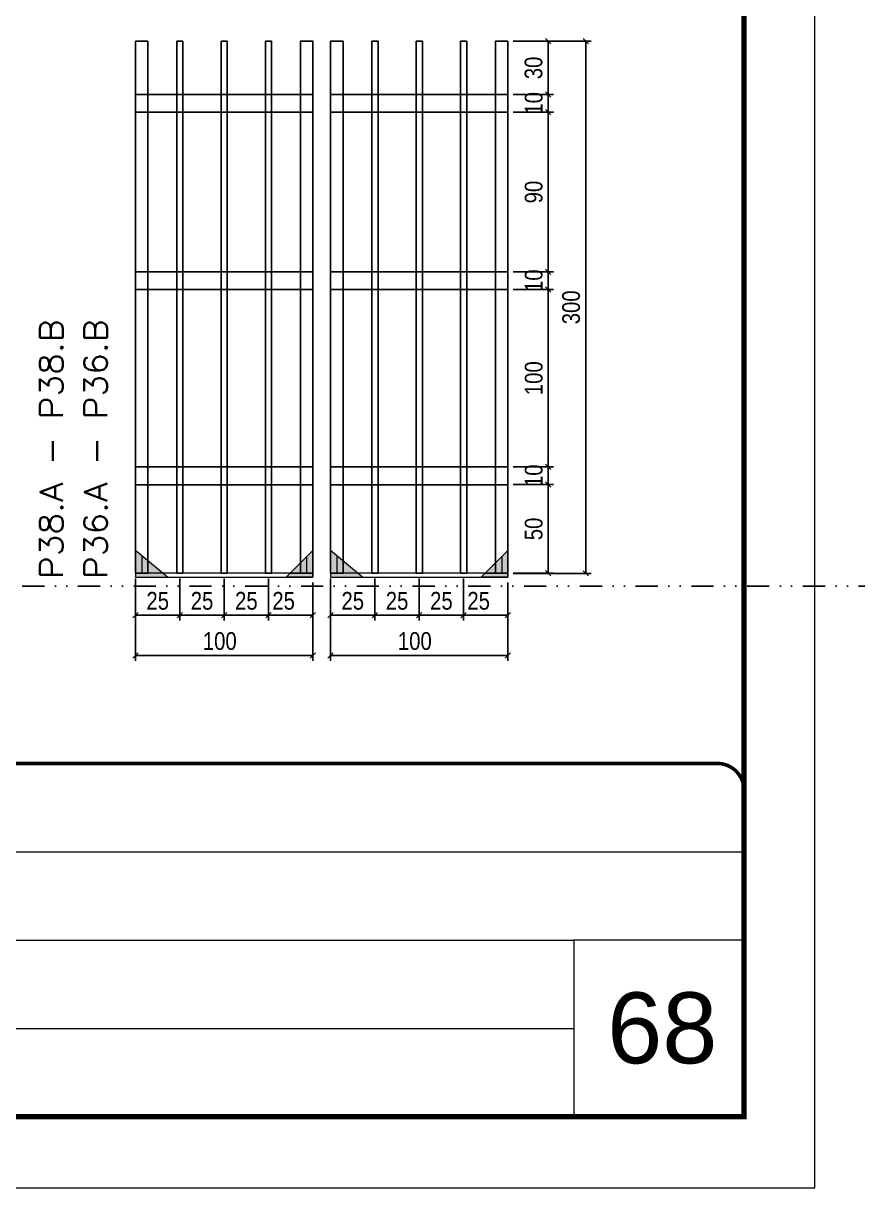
# Model space of a CAD drawing. Header units: millimetres. Extents: x 13777 to 27878, y -21631 to 6985.
# Drawn here: x 20194 to 20664, y -12442 to -11786 of the extents above; entities that cross this region are included whole.
import ezdxf

# ---------------------------------------------------------------- set-up
doc = ezdxf.new("R2010")
doc.units = ezdxf.units.MM
for name, pattern in [('CONTINUO', [0]), ('DASHED', [0.75, 0.5, -0.25]), ('DIVIDE2', [0.625, 0.25, -0.125, 0, -0.125, 0, -0.125]), ('HIDDEN', [0.375, 0.25, -0.125])]:
    doc.linetypes.add(name, pattern=pattern)
for name, color, linetype, lineweight in [('CARIMBO', 255, 'Continuous', 9), ('Folhas', 255, 'Continuous', 9), ('Madeira', 126, 'Continuous', 18), ('Sarr 2.2x7', 40, 'Continuous', 9), ('SARRAFO DE PRESSAO', 251, 'DASHED', 9), ('Texto Seção', 7, 'Continuous', 15)]:
    doc.layers.add(name, color=color, linetype=linetype, lineweight=lineweight)
for name, color, linetype in [('COTA', 241, 'Continuous'), ('Nível', 160, 'Continuous'), ('SARR_2.2x10', 60, 'Continuous'), ('SARR_3.5x7', 81, 'Continuous'), ('SARR_7x7', 40, 'Continuous')]:
    doc.layers.add(name, color=color, linetype=linetype)
doc.styles.add('ARIAL', font='arial.ttf')
doc.styles.add('COTA TECNICA', font='techl___.ttf', dxfattribs={"height": 10})
doc.styles.add('REGUA-120', font='ROMANS.shx', dxfattribs={"height": 15})
doc.dimstyles.new('PAINEL', dxfattribs={"dimtxt": 10, "dimasz": 3, "dimexe": 3, "dimexo": 3, "dimgap": 3, "dimtad": 1, "dimdec": 1, "dimzin": 12, "dimdsep": 46, "dimtxsty": 'COTA TECNICA', "dimblk1": 'OBLIQUE', "dimblk2": 'OBLIQUE', "dimsah": 1, "dimcen": 0.9, "dimclrd": 4, "dimclre": 4, "dimclrt": 240, "dimadec": 1, "dimazin": 3, "dimtfac": 1, "dimtdec": 1, "dimtmove": 0, "dimatfit": 3, "dimfxl": 1, "dimtolj": 1, "dimtzin": 12, "dimarcsym": 0})

# ---------------------------------------------------------------- blocks, each defined once
blk = doc.blocks.new('9999999999')
at = {"color": 30, "linetype": 'CONTINUO'}
for p, q in [((98564.56, 34379.64), (99583.98, 34379.64)), ((98564.56, 34329.83), (99487.98, 34329.83)), ((99583.98, 34329.83), (99487.98, 34329.83)), ((99487.98, 34329.83), (99487.98, 34230.21)), ((98564.56, 34280.02), (99487.98, 34280.02))]:
    blk.add_line(p, q, dxfattribs=at)
at = {"color": 30, "linetype": 'CONTINUO', "const_width": 2}
blk.add_lwpolyline([(99583.98, 34230.21), (99583.98, 34414.45, 0.414214), (99568.98, 34429.45), (98228.98, 34429.45, 0.414214), (98213.98, 34414.45), (98213.98, 34245.21, 0.414214), (98228.98, 34230.21), (99583.98, 34230.21)], format="xyb", dxfattribs=at)
at = {"layer": 'Folhas'}
blk.add_lwpolyline([(98138.98, 34190.21), (99623.98, 34190.21), (99623.98, 35240.21), (98138.98, 35240.21)], close=True, dxfattribs=at)
at = {"layer": 'Folhas', "color": 30, "const_width": 3}
blk.add_lwpolyline([(98213.98, 34230.21), (99583.98, 34230.21), (99583.98, 35200.21), (98213.98, 35200.21)], close=True, dxfattribs=at)
blk = doc.blocks.new('_Oblique')
at = {"color": 0, "linetype": 'ByBlock', "lineweight": -2}
blk.add_line((-0.5, -0.5), (0.5, 0.5), dxfattribs=at)
blk = doc.blocks.new('*D3070')
at = {"layer": 'COTA', "color": 4, "lineweight": -2, "transparency": 16777216}
for p, q in [((20366.84, -12114.19), (20366.84, -12145.37)), ((20466.84, -12114.19), (20466.84, -12145.37)), ((20466.84, -12142.37), (20366.84, -12142.37))]:
    blk.add_line(p, q, dxfattribs=at)
at = {"layer": 'Defpoints', "color": 0, "transparency": 16777216}
for p in [(20366.84, -12111.19), (20466.84, -12111.19), (20366.84, -12142.37)]:
    blk.add_point(p, dxfattribs=at)
at = {"layer": 'COTA', "color": 4, "lineweight": -2, "transparency": 16777216, "xscale": 3, "yscale": 3, "zscale": 3, "rotation": 180}
blk.add_blockref('_Oblique', (20366.84, -12142.37), dxfattribs=at)
at = {"layer": 'COTA', "color": 4, "lineweight": -2, "transparency": 16777216, "xscale": 3, "yscale": 3, "zscale": 3}
blk.add_blockref('_Oblique', (20466.84, -12142.37), dxfattribs=at)
at = {"layer": 'COTA', "color": 240, "transparency": 16777216, "insert": (20414.34, -12134.27), "char_height": 10, "attachment_point": 5, "style": 'COTA TECNICA'}
blk.add_mtext('\\A1;100', dxfattribs=at)
blk = doc.blocks.new('*D3071')
at = {"layer": 'COTA', "color": 4, "lineweight": -2, "transparency": 16777216}
for p, q in [((20366.84, -12098.99), (20366.84, -12122.69)), ((20391.84, -12098.99), (20391.84, -12122.69)), ((20391.84, -12119.69), (20366.84, -12119.69))]:
    blk.add_line(p, q, dxfattribs=at)
at = {"layer": 'Defpoints', "color": 0, "transparency": 16777216}
for p in [(20366.84, -12095.99), (20391.84, -12095.99), (20366.84, -12119.69)]:
    blk.add_point(p, dxfattribs=at)
at = {"layer": 'COTA', "color": 4, "lineweight": -2, "transparency": 16777216, "xscale": 3, "yscale": 3, "zscale": 3, "rotation": 180}
blk.add_blockref('_Oblique', (20366.84, -12119.69), dxfattribs=at)
at = {"layer": 'COTA', "color": 4, "lineweight": -2, "transparency": 16777216, "xscale": 3, "yscale": 3, "zscale": 3}
blk.add_blockref('_Oblique', (20391.84, -12119.69), dxfattribs=at)
at = {"layer": 'COTA', "color": 240, "transparency": 16777216, "insert": (20379.34, -12111.58), "char_height": 10, "attachment_point": 5, "style": 'COTA TECNICA'}
blk.add_mtext('\\A1;25', dxfattribs=at)
blk = doc.blocks.new('*D3072')
at = {"layer": 'COTA', "color": 4, "lineweight": -2, "transparency": 16777216}
for p, q in [((20441.84, -12098.99), (20441.84, -12122.69)), ((20466.84, -12101.19), (20466.84, -12122.69)), ((20441.84, -12119.69), (20466.84, -12119.69))]:
    blk.add_line(p, q, dxfattribs=at)
at = {"layer": 'Defpoints', "color": 0, "transparency": 16777216}
for p in [(20441.84, -12095.99), (20466.84, -12098.19), (20466.84, -12119.69)]:
    blk.add_point(p, dxfattribs=at)
at = {"layer": 'COTA', "color": 4, "lineweight": -2, "transparency": 16777216, "xscale": 3, "yscale": 3, "zscale": 3, "rotation": 180}
blk.add_blockref('_Oblique', (20441.84, -12119.69), dxfattribs=at)
at = {"layer": 'COTA', "color": 4, "lineweight": -2, "transparency": 16777216, "xscale": 3, "yscale": 3, "zscale": 3}
blk.add_blockref('_Oblique', (20466.84, -12119.69), dxfattribs=at)
at = {"layer": 'COTA', "color": 240, "transparency": 16777216, "insert": (20450.34, -12111.58), "char_height": 10, "attachment_point": 5, "style": 'COTA TECNICA'}
blk.add_mtext('\\A1;25', dxfattribs=at)
blk = doc.blocks.new('*D3073')
at = {"layer": 'COTA', "color": 4, "lineweight": -2, "transparency": 16777216}
for p, q in [((20391.84, -12098.99), (20391.84, -12122.69)), ((20416.84, -12098.99), (20416.84, -12122.69)), ((20391.84, -12119.69), (20416.84, -12119.69))]:
    blk.add_line(p, q, dxfattribs=at)
at = {"layer": 'Defpoints', "color": 0, "transparency": 16777216}
for p in [(20391.84, -12095.99), (20416.84, -12095.99), (20416.84, -12119.69)]:
    blk.add_point(p, dxfattribs=at)
at = {"layer": 'COTA', "color": 4, "lineweight": -2, "transparency": 16777216, "xscale": 3, "yscale": 3, "zscale": 3, "rotation": 180}
blk.add_blockref('_Oblique', (20391.84, -12119.69), dxfattribs=at)
at = {"layer": 'COTA', "color": 4, "lineweight": -2, "transparency": 16777216, "xscale": 3, "yscale": 3, "zscale": 3}
blk.add_blockref('_Oblique', (20416.84, -12119.69), dxfattribs=at)
at = {"layer": 'COTA', "color": 240, "transparency": 16777216, "insert": (20404.34, -12111.58), "char_height": 10, "attachment_point": 5, "style": 'COTA TECNICA'}
blk.add_mtext('\\A1;25', dxfattribs=at)
blk = doc.blocks.new('*D3074')
at = {"layer": 'COTA', "color": 4, "lineweight": -2, "transparency": 16777216}
for p, q in [((20469.84, -12045.99), (20492.54, -12045.99)), ((20489.54, -12095.99), (20489.54, -12045.99)), ((20469.84, -12095.99), (20492.54, -12095.99))]:
    blk.add_line(p, q, dxfattribs=at)
at = {"layer": 'Defpoints', "color": 0, "transparency": 16777216}
for p in [(20466.84, -12045.99), (20489.54, -12045.99), (20466.84, -12095.99)]:
    blk.add_point(p, dxfattribs=at)
at = {"layer": 'COTA', "color": 4, "lineweight": -2, "transparency": 16777216, "xscale": 3, "yscale": 3, "zscale": 3}
for p, rotation in [((20489.54, -12045.99), 90), ((20489.54, -12095.99), 270)]:
    blk.add_blockref('_Oblique', p, dxfattribs=dict(at, rotation=rotation))
at = {"layer": 'COTA', "color": 240, "transparency": 16777216, "insert": (20481.43, -12070.99), "char_height": 10, "attachment_point": 5, "rotation": 90, "style": 'COTA TECNICA'}
blk.add_mtext('\\A1;50', dxfattribs=at)
blk = doc.blocks.new('*D3075')
at = {"layer": 'COTA', "color": 4, "lineweight": -2, "transparency": 16777216}
for p, q in [((20416.84, -12098.99), (20416.84, -12122.69)), ((20441.84, -12098.99), (20441.84, -12122.69)), ((20416.84, -12119.69), (20441.84, -12119.69))]:
    blk.add_line(p, q, dxfattribs=at)
at = {"layer": 'Defpoints', "color": 0, "transparency": 16777216}
for p in [(20416.84, -12095.99), (20441.84, -12095.99), (20441.84, -12119.69)]:
    blk.add_point(p, dxfattribs=at)
at = {"layer": 'COTA', "color": 4, "lineweight": -2, "transparency": 16777216, "xscale": 3, "yscale": 3, "zscale": 3, "rotation": 180}
blk.add_blockref('_Oblique', (20416.84, -12119.69), dxfattribs=at)
at = {"layer": 'COTA', "color": 4, "lineweight": -2, "transparency": 16777216, "xscale": 3, "yscale": 3, "zscale": 3}
blk.add_blockref('_Oblique', (20441.84, -12119.69), dxfattribs=at)
at = {"layer": 'COTA', "color": 240, "transparency": 16777216, "insert": (20429.34, -12111.58), "char_height": 10, "attachment_point": 5, "style": 'COTA TECNICA'}
blk.add_mtext('\\A1;25', dxfattribs=at)
blk = doc.blocks.new('*D3076')
at = {"layer": 'COTA', "color": 4, "lineweight": -2, "transparency": 16777216}
for p, q in [((20469.84, -12035.99), (20492.54, -12035.99)), ((20489.54, -12045.99), (20489.54, -12035.99)), ((20469.84, -12045.99), (20492.54, -12045.99))]:
    blk.add_line(p, q, dxfattribs=at)
at = {"layer": 'Defpoints', "color": 0, "transparency": 16777216}
for p in [(20466.84, -12035.99), (20489.54, -12035.99), (20466.84, -12045.99)]:
    blk.add_point(p, dxfattribs=at)
at = {"layer": 'COTA', "color": 4, "lineweight": -2, "transparency": 16777216, "xscale": 3, "yscale": 3, "zscale": 3}
for p, rotation in [((20489.54, -12035.99), 90), ((20489.54, -12045.99), 270)]:
    blk.add_blockref('_Oblique', p, dxfattribs=dict(at, rotation=rotation))
at = {"layer": 'COTA', "color": 240, "transparency": 16777216, "insert": (20481.44, -12040.99), "char_height": 10, "attachment_point": 5, "rotation": 90, "style": 'COTA TECNICA'}
blk.add_mtext('\\A1;10', dxfattribs=at)
blk = doc.blocks.new('*D3077')
at = {"layer": 'COTA', "color": 4, "lineweight": -2, "transparency": 16777216}
for p, q in [((20469.84, -11935.99), (20492.54, -11935.99)), ((20489.54, -12035.99), (20489.54, -11935.99)), ((20469.84, -12035.99), (20492.54, -12035.99))]:
    blk.add_line(p, q, dxfattribs=at)
at = {"layer": 'Defpoints', "color": 0, "transparency": 16777216}
for p in [(20466.84, -11935.99), (20489.54, -11935.99), (20466.84, -12035.99)]:
    blk.add_point(p, dxfattribs=at)
at = {"layer": 'COTA', "color": 4, "lineweight": -2, "transparency": 16777216, "xscale": 3, "yscale": 3, "zscale": 3}
for p, rotation in [((20489.54, -11935.99), 90), ((20489.54, -12035.99), 270)]:
    blk.add_blockref('_Oblique', p, dxfattribs=dict(at, rotation=rotation))
at = {"layer": 'COTA', "color": 240, "transparency": 16777216, "insert": (20481.44, -11985.99), "char_height": 10, "attachment_point": 5, "rotation": 90, "style": 'COTA TECNICA'}
blk.add_mtext('\\A1;100', dxfattribs=at)
blk = doc.blocks.new('*D3078')
at = {"layer": 'COTA', "color": 4, "lineweight": -2, "transparency": 16777216}
for p, q in [((20469.84, -11925.99), (20492.54, -11925.99)), ((20489.54, -11935.99), (20489.54, -11925.99)), ((20469.84, -11935.99), (20492.54, -11935.99))]:
    blk.add_line(p, q, dxfattribs=at)
at = {"layer": 'Defpoints', "color": 0, "transparency": 16777216}
for p in [(20466.84, -11925.99), (20489.54, -11925.99), (20466.84, -11935.99)]:
    blk.add_point(p, dxfattribs=at)
at = {"layer": 'COTA', "color": 4, "lineweight": -2, "transparency": 16777216, "xscale": 3, "yscale": 3, "zscale": 3}
for p, rotation in [((20489.54, -11925.99), 90), ((20489.54, -11935.99), 270)]:
    blk.add_blockref('_Oblique', p, dxfattribs=dict(at, rotation=rotation))
at = {"layer": 'COTA', "color": 240, "transparency": 16777216, "insert": (20481.44, -11930.99), "char_height": 10, "attachment_point": 5, "rotation": 90, "style": 'COTA TECNICA'}
blk.add_mtext('\\A1;10', dxfattribs=at)
blk = doc.blocks.new('*D3079')
at = {"layer": 'COTA', "color": 4, "lineweight": -2, "transparency": 16777216}
for p, q in [((20469.84, -11796.03), (20513.75, -11796.03)), ((20510.75, -12096.03), (20510.75, -11796.03)), ((20469.84, -12096.03), (20513.75, -12096.03))]:
    blk.add_line(p, q, dxfattribs=at)
at = {"layer": 'Defpoints', "color": 0, "transparency": 16777216}
for p in [(20466.84, -11796.03), (20510.75, -11796.03), (20466.84, -12096.03)]:
    blk.add_point(p, dxfattribs=at)
at = {"layer": 'COTA', "color": 4, "lineweight": -2, "transparency": 16777216, "xscale": 3, "yscale": 3, "zscale": 3}
for p, rotation in [((20510.75, -11796.03), 90), ((20510.75, -12096.03), 270)]:
    blk.add_blockref('_Oblique', p, dxfattribs=dict(at, rotation=rotation))
at = {"layer": 'COTA', "color": 240, "transparency": 16777216, "insert": (20502.54, -11946.03), "char_height": 10, "attachment_point": 5, "rotation": 90, "style": 'COTA TECNICA'}
blk.add_mtext('\\A1;300', dxfattribs=at)
blk = doc.blocks.new('*D3063')
at = {"layer": 'COTA', "color": 4, "lineweight": -2, "transparency": 16777216}
for p, q in [((20256.84, -12114.19), (20256.84, -12145.37)), ((20356.84, -12114.19), (20356.84, -12145.37)), ((20356.84, -12142.37), (20256.84, -12142.37))]:
    blk.add_line(p, q, dxfattribs=at)
at = {"layer": 'Defpoints', "color": 0, "transparency": 16777216}
for p in [(20256.84, -12111.19), (20356.84, -12111.19), (20256.84, -12142.37)]:
    blk.add_point(p, dxfattribs=at)
at = {"layer": 'COTA', "color": 4, "lineweight": -2, "transparency": 16777216, "xscale": 3, "yscale": 3, "zscale": 3, "rotation": 180}
blk.add_blockref('_Oblique', (20256.84, -12142.37), dxfattribs=at)
at = {"layer": 'COTA', "color": 4, "lineweight": -2, "transparency": 16777216, "xscale": 3, "yscale": 3, "zscale": 3}
blk.add_blockref('_Oblique', (20356.84, -12142.37), dxfattribs=at)
at = {"layer": 'COTA', "color": 240, "transparency": 16777216, "insert": (20304.34, -12134.27), "char_height": 10, "attachment_point": 5, "style": 'COTA TECNICA'}
blk.add_mtext('\\A1;100', dxfattribs=at)
blk = doc.blocks.new('*D3064')
at = {"layer": 'COTA', "color": 4, "lineweight": -2, "transparency": 16777216}
for p, q in [((20256.84, -12098.99), (20256.84, -12122.69)), ((20281.84, -12098.99), (20281.84, -12122.69)), ((20281.84, -12119.69), (20256.84, -12119.69))]:
    blk.add_line(p, q, dxfattribs=at)
at = {"layer": 'Defpoints', "color": 0, "transparency": 16777216}
for p in [(20256.84, -12095.99), (20281.84, -12095.99), (20256.84, -12119.69)]:
    blk.add_point(p, dxfattribs=at)
at = {"layer": 'COTA', "color": 4, "lineweight": -2, "transparency": 16777216, "xscale": 3, "yscale": 3, "zscale": 3, "rotation": 180}
blk.add_blockref('_Oblique', (20256.84, -12119.69), dxfattribs=at)
at = {"layer": 'COTA', "color": 4, "lineweight": -2, "transparency": 16777216, "xscale": 3, "yscale": 3, "zscale": 3}
blk.add_blockref('_Oblique', (20281.84, -12119.69), dxfattribs=at)
at = {"layer": 'COTA', "color": 240, "transparency": 16777216, "insert": (20269.34, -12111.58), "char_height": 10, "attachment_point": 5, "style": 'COTA TECNICA'}
blk.add_mtext('\\A1;25', dxfattribs=at)
blk = doc.blocks.new('*D3065')
at = {"layer": 'COTA', "color": 4, "lineweight": -2, "transparency": 16777216}
for p, q in [((20331.84, -12098.99), (20331.84, -12122.69)), ((20356.84, -12101.19), (20356.84, -12122.69)), ((20331.84, -12119.69), (20356.84, -12119.69))]:
    blk.add_line(p, q, dxfattribs=at)
at = {"layer": 'Defpoints', "color": 0, "transparency": 16777216}
for p in [(20331.84, -12095.99), (20356.84, -12098.19), (20356.84, -12119.69)]:
    blk.add_point(p, dxfattribs=at)
at = {"layer": 'COTA', "color": 4, "lineweight": -2, "transparency": 16777216, "xscale": 3, "yscale": 3, "zscale": 3, "rotation": 180}
blk.add_blockref('_Oblique', (20331.84, -12119.69), dxfattribs=at)
at = {"layer": 'COTA', "color": 4, "lineweight": -2, "transparency": 16777216, "xscale": 3, "yscale": 3, "zscale": 3}
blk.add_blockref('_Oblique', (20356.84, -12119.69), dxfattribs=at)
at = {"layer": 'COTA', "color": 240, "transparency": 16777216, "insert": (20340.34, -12111.58), "char_height": 10, "attachment_point": 5, "style": 'COTA TECNICA'}
blk.add_mtext('\\A1;25', dxfattribs=at)
blk = doc.blocks.new('*D3066')
at = {"layer": 'COTA', "color": 4, "lineweight": -2, "transparency": 16777216}
for p, q in [((20281.84, -12098.99), (20281.84, -12122.69)), ((20306.84, -12098.99), (20306.84, -12122.69)), ((20281.84, -12119.69), (20306.84, -12119.69))]:
    blk.add_line(p, q, dxfattribs=at)
at = {"layer": 'Defpoints', "color": 0, "transparency": 16777216}
for p in [(20281.84, -12095.99), (20306.84, -12095.99), (20306.84, -12119.69)]:
    blk.add_point(p, dxfattribs=at)
at = {"layer": 'COTA', "color": 4, "lineweight": -2, "transparency": 16777216, "xscale": 3, "yscale": 3, "zscale": 3, "rotation": 180}
blk.add_blockref('_Oblique', (20281.84, -12119.69), dxfattribs=at)
at = {"layer": 'COTA', "color": 4, "lineweight": -2, "transparency": 16777216, "xscale": 3, "yscale": 3, "zscale": 3}
blk.add_blockref('_Oblique', (20306.84, -12119.69), dxfattribs=at)
at = {"layer": 'COTA', "color": 240, "transparency": 16777216, "insert": (20294.34, -12111.58), "char_height": 10, "attachment_point": 5, "style": 'COTA TECNICA'}
blk.add_mtext('\\A1;25', dxfattribs=at)
blk = doc.blocks.new('*D3067')
at = {"layer": 'COTA', "color": 4, "lineweight": -2, "transparency": 16777216}
for p, q in [((20306.84, -12098.99), (20306.84, -12122.69)), ((20331.84, -12098.99), (20331.84, -12122.69)), ((20306.84, -12119.69), (20331.84, -12119.69))]:
    blk.add_line(p, q, dxfattribs=at)
at = {"layer": 'Defpoints', "color": 0, "transparency": 16777216}
for p in [(20306.84, -12095.99), (20331.84, -12095.99), (20331.84, -12119.69)]:
    blk.add_point(p, dxfattribs=at)
at = {"layer": 'COTA', "color": 4, "lineweight": -2, "transparency": 16777216, "xscale": 3, "yscale": 3, "zscale": 3, "rotation": 180}
blk.add_blockref('_Oblique', (20306.84, -12119.69), dxfattribs=at)
at = {"layer": 'COTA', "color": 4, "lineweight": -2, "transparency": 16777216, "xscale": 3, "yscale": 3, "zscale": 3}
blk.add_blockref('_Oblique', (20331.84, -12119.69), dxfattribs=at)
at = {"layer": 'COTA', "color": 240, "transparency": 16777216, "insert": (20319.34, -12111.58), "char_height": 10, "attachment_point": 5, "style": 'COTA TECNICA'}
blk.add_mtext('\\A1;25', dxfattribs=at)
blk = doc.blocks.new('*D3068')
at = {"layer": 'COTA', "color": 4, "lineweight": -2, "transparency": 16777216}
for p, q in [((20469.84, -11836.03), (20492.54, -11836.03)), ((20489.54, -11926.03), (20489.54, -11836.03)), ((20469.84, -11926.03), (20492.54, -11926.03))]:
    blk.add_line(p, q, dxfattribs=at)
at = {"layer": 'Defpoints', "color": 0, "transparency": 16777216}
for p in [(20466.84, -11836.03), (20489.54, -11836.03), (20466.84, -11926.03)]:
    blk.add_point(p, dxfattribs=at)
at = {"layer": 'COTA', "color": 4, "lineweight": -2, "transparency": 16777216, "xscale": 3, "yscale": 3, "zscale": 3}
for p, rotation in [((20489.54, -11836.03), 90), ((20489.54, -11926.03), 270)]:
    blk.add_blockref('_Oblique', p, dxfattribs=dict(at, rotation=rotation))
at = {"layer": 'COTA', "color": 240, "transparency": 16777216, "insert": (20481.41, -11881.03), "char_height": 10, "attachment_point": 5, "rotation": 90, "style": 'COTA TECNICA'}
blk.add_mtext('\\A1;90', dxfattribs=at)
blk = doc.blocks.new('*D3069')
at = {"layer": 'COTA', "color": 4, "lineweight": -2, "transparency": 16777216}
for p, q in [((20469.84, -11825.99), (20492.54, -11825.99)), ((20489.54, -11835.99), (20489.54, -11825.99)), ((20469.84, -11835.99), (20492.54, -11835.99))]:
    blk.add_line(p, q, dxfattribs=at)
at = {"layer": 'Defpoints', "color": 0, "transparency": 16777216}
for p in [(20466.84, -11825.99), (20489.54, -11825.99), (20466.84, -11835.99)]:
    blk.add_point(p, dxfattribs=at)
at = {"layer": 'COTA', "color": 4, "lineweight": -2, "transparency": 16777216, "xscale": 3, "yscale": 3, "zscale": 3}
for p, rotation in [((20489.54, -11825.99), 90), ((20489.54, -11835.99), 270)]:
    blk.add_blockref('_Oblique', p, dxfattribs=dict(at, rotation=rotation))
at = {"layer": 'COTA', "color": 240, "transparency": 16777216, "insert": (20481.44, -11830.99), "char_height": 10, "attachment_point": 5, "rotation": 90, "style": 'COTA TECNICA'}
blk.add_mtext('\\A1;10', dxfattribs=at)
blk = doc.blocks.new('*D3080')
at = {"layer": 'COTA', "color": 4, "lineweight": -2, "transparency": 16777216}
for p, q in [((20469.84, -11796.03), (20492.54, -11796.03)), ((20489.54, -11826.03), (20489.54, -11796.03)), ((20469.84, -11826.03), (20492.54, -11826.03))]:
    blk.add_line(p, q, dxfattribs=at)
at = {"layer": 'Defpoints', "color": 0, "transparency": 16777216}
for p in [(20466.84, -11796.03), (20489.54, -11796.03), (20466.84, -11826.03)]:
    blk.add_point(p, dxfattribs=at)
at = {"layer": 'COTA', "color": 4, "lineweight": -2, "transparency": 16777216, "xscale": 3, "yscale": 3, "zscale": 3}
for p, rotation in [((20489.54, -11796.03), 90), ((20489.54, -11826.03), 270)]:
    blk.add_blockref('_Oblique', p, dxfattribs=dict(at, rotation=rotation))
at = {"layer": 'COTA', "color": 240, "transparency": 16777216, "insert": (20481.32, -11811.03), "char_height": 10, "attachment_point": 5, "rotation": 90, "style": 'COTA TECNICA'}
blk.add_mtext('\\A1;30', dxfattribs=at)

msp = doc.modelspace()

# ---------------------------------------------------------------- hatches: boundary and pattern name
at = {"layer": 'Madeira'}
h = msp.add_hatch(color=252, dxfattribs=at)
h.dxf.hatch_style = 2
h.paths.add_polyline_path([(20256.84, -12083.19), (20256.84, -12098.19), (20274.84, -12098.19)])
h = msp.add_hatch(color=252, dxfattribs=at)
h.dxf.hatch_style = 2
h.paths.add_polyline_path([(20356.84, -12083.19), (20356.84, -12098.19), (20341.84, -12098.19)])
h = msp.add_hatch(color=252, dxfattribs=at)
h.dxf.hatch_style = 2
h.paths.add_polyline_path([(20366.84, -12083.19), (20366.84, -12098.19), (20384.84, -12098.19)])
h = msp.add_hatch(color=252, dxfattribs=at)
h.dxf.hatch_style = 2
h.paths.add_polyline_path([(20466.84, -12083.19), (20466.84, -12098.19), (20451.84, -12098.19)])

# ---------------------------------------------------------------- linework, layer by layer
at = {"layer": 'Madeira', "color": 1, "linetype": 'HIDDEN'}
for p, q in [((20260.34, -12086.69), (20260.34, -12095.99)), ((20260.34, -12086.69), (20260.34, -12095.99)), ((20353.34, -12086.69), (20353.34, -12095.99)), ((20353.34, -12086.69), (20353.34, -12095.99)), ((20370.34, -12086.69), (20370.34, -12095.99)), ((20370.34, -12086.69), (20370.34, -12095.99)), ((20463.34, -12086.69), (20463.34, -12095.99)), ((20463.34, -12086.69), (20463.34, -12095.99)), ((20263.84, -12090.19), (20263.84, -12095.99)), ((20373.84, -12090.19), (20373.84, -12095.99)), ((20266.67, -12095.99), (20256.84, -12095.99)), ((20266.67, -12095.99), (20256.84, -12095.99)), ((20272.64, -12095.99), (20256.84, -12095.99)), ((20344.04, -12095.99), (20356.84, -12095.99)), ((20347.01, -12095.99), (20356.84, -12095.99)), ((20347.01, -12095.99), (20356.84, -12095.99)), ((20376.67, -12095.99), (20366.84, -12095.99)), ((20376.67, -12095.99), (20366.84, -12095.99)), ((20382.64, -12095.99), (20366.84, -12095.99)), ((20454.04, -12095.99), (20466.84, -12095.99)), ((20457.01, -12095.99), (20466.84, -12095.99)), ((20457.01, -12095.99), (20466.84, -12095.99))]:
    msp.add_line(p, q, dxfattribs=at)
at = {"layer": 'Madeira'}
for p, q in [((20256.84, -12095.99), (20256.84, -12098.19)), ((20256.84, -12095.99), (20256.84, -12098.19)), ((20256.84, -12095.99), (20256.84, -12098.19)), ((20366.84, -12095.99), (20366.84, -12098.19)), ((20366.84, -12095.99), (20366.84, -12098.19)), ((20366.84, -12095.99), (20366.84, -12098.19))]:
    msp.add_line(p, q, dxfattribs=at)
at = {"layer": 'Madeira', "color": 0}
for points in [[(20256.84, -12083.19), (20256.84, -12098.19), (20274.84, -12098.19), (20256.84, -12083.19)], [(20356.84, -12083.19), (20356.84, -12098.19), (20341.84, -12098.19), (20356.84, -12083.19)], [(20366.84, -12083.19), (20366.84, -12098.19), (20384.84, -12098.19), (20366.84, -12083.19)], [(20466.84, -12083.19), (20466.84, -12098.19), (20451.84, -12098.19), (20466.84, -12083.19)]]:
    msp.add_lwpolyline(points, dxfattribs=at)
at = {"layer": 'Nível', "color": 4, "linetype": 'DIVIDE2', "ltscale": 50}
msp.add_line((13777.11, -12103.19), (21531.15, -12103.19), dxfattribs=at)
at = {"layer": 'Sarr 2.2x7'}
for points in [[(20356.84, -12095.99), (20256.84, -12095.99), (20256.84, -12098.19), (20356.84, -12098.19)], [(20466.84, -12095.99), (20366.84, -12095.99), (20366.84, -12098.19), (20466.84, -12098.19)]]:
    msp.add_lwpolyline(points, close=True, dxfattribs=at)
at = {"layer": 'SARR_2.2x10'}
for points in [[(20256.84, -11826.03), (20356.84, -11826.03), (20356.84, -11836.03), (20256.84, -11836.03)], [(20366.84, -11826.03), (20466.84, -11826.03), (20466.84, -11836.03), (20366.84, -11836.03)], [(20256.84, -11926.03), (20356.84, -11926.03), (20356.84, -11936.03), (20256.84, -11936.03)], [(20366.84, -11926.03), (20466.84, -11926.03), (20466.84, -11936.03), (20366.84, -11936.03)], [(20256.84, -12036.03), (20356.84, -12036.03), (20356.84, -12046.03), (20256.84, -12046.03)], [(20366.84, -12036.03), (20466.84, -12036.03), (20466.84, -12046.03), (20366.84, -12046.03)]]:
    msp.add_lwpolyline(points, close=True, dxfattribs=at)
at = {"layer": 'SARR_3.5x7'}
for p, q in [((20280.09, -12095.99), (20280.09, -11796.03)), ((20280.09, -11796.03), (20281.84, -11796.03)), ((20283.59, -11796.03), (20281.84, -11796.03)), ((20283.59, -12095.99), (20283.59, -11796.03)), ((20305.09, -12095.99), (20305.09, -11796.03)), ((20305.09, -11796.03), (20306.84, -11796.03)), ((20308.59, -11796.03), (20306.84, -11796.03)), ((20308.59, -12095.99), (20308.59, -11796.03)), ((20330.09, -12095.99), (20330.09, -11796.03)), ((20330.09, -11796.03), (20331.84, -11796.03)), ((20333.59, -11796.03), (20331.84, -11796.03)), ((20333.59, -12095.99), (20333.59, -11796.03)), ((20390.09, -12095.99), (20390.09, -11796.03)), ((20390.09, -11796.03), (20391.84, -11796.03)), ((20393.59, -11796.03), (20391.84, -11796.03)), ((20393.59, -12095.99), (20393.59, -11796.03)), ((20415.09, -12095.99), (20415.09, -11796.03)), ((20415.09, -11796.03), (20416.84, -11796.03)), ((20418.59, -11796.03), (20416.84, -11796.03)), ((20418.59, -12095.99), (20418.59, -11796.03)), ((20440.09, -12095.99), (20440.09, -11796.03)), ((20440.09, -11796.03), (20441.84, -11796.03)), ((20443.59, -11796.03), (20441.84, -11796.03)), ((20443.59, -12095.99), (20443.59, -11796.03)), ((20280.09, -12095.99), (20281.84, -12095.99)), ((20283.59, -12095.99), (20281.84, -12095.99)), ((20305.09, -12095.99), (20306.84, -12095.99)), ((20308.59, -12095.99), (20306.84, -12095.99)), ((20330.09, -12095.99), (20331.84, -12095.99)), ((20333.59, -12095.99), (20331.84, -12095.99)), ((20390.09, -12095.99), (20391.84, -12095.99)), ((20393.59, -12095.99), (20391.84, -12095.99)), ((20415.09, -12095.99), (20416.84, -12095.99)), ((20418.59, -12095.99), (20416.84, -12095.99)), ((20440.09, -12095.99), (20441.84, -12095.99)), ((20443.59, -12095.99), (20441.84, -12095.99))]:
    msp.add_line(p, q, dxfattribs=at)
at = {"layer": 'SARR_7x7'}
for points in [[(20256.84, -12095.99), (20263.84, -12095.99), (20263.84, -11796.03), (20256.84, -11796.03)], [(20349.84, -12095.99), (20356.84, -12095.99), (20356.84, -11796.03), (20349.84, -11796.03)], [(20366.84, -12095.99), (20373.84, -12095.99), (20373.84, -11796.03), (20366.84, -11796.03)], [(20459.84, -12095.99), (20466.84, -12095.99), (20466.84, -11796.03), (20459.84, -11796.03)]]:
    msp.add_lwpolyline(points, close=True, dxfattribs=at)

# ---------------------------------------------------------------- block references
at = {"layer": 'SARRAFO DE PRESSAO', "color": 6, "linetype": 'ByBlock'}
msp.add_blockref('9999999999', (-78984.01, -46632.68), dxfattribs=at)

# ---------------------------------------------------------------- texts
at = {"layer": 'CARIMBO', "style": 'ARIAL'}
msp.add_text('68', height=40, dxfattribs=at).set_placement((20522.83, -12372.33))
at = {"layer": 'Texto Seção', "style": 'REGUA-120', "width": 1.1}
for s, p in [('P38.A - P38.B', (20215.84, -12099.31)), ('P36.A - P36.B', (20240.84, -12099.31))]:
    msp.add_text(s, height=13, rotation=90, dxfattribs=at).set_placement(p)

# ---------------------------------------------------------------- dimensions: what is measured, and where the dimension line sits
at = {"layer": 'COTA'}
for base, p1, p2, angle, picture, middle in [((20510.75, -11796.03), (20466.84, -12096.03), (20466.84, -11796.03), 90, '*D3079', (20510.75, -11946.03)), ((20489.54, -11825.99), (20466.84, -11835.99), (20466.84, -11825.99), 90, '*D3069', (20489.54, -11830.99)), ((20489.54, -11925.99), (20466.84, -11935.99), (20466.84, -11925.99), 90, '*D3078', (20489.54, -11930.99)), ((20489.54, -12035.99), (20466.84, -12045.99), (20466.84, -12035.99), 90, '*D3076', (20489.54, -12040.99)), ((20256.84, -12142.37), (20356.84, -12111.19), (20256.84, -12111.19), 180, '*D3063', (20304.34, -12142.37)), ((20366.84, -12142.37), (20466.84, -12111.19), (20366.84, -12111.19), 180, '*D3070', (20414.34, -12142.37))]:
    dim = msp.add_linear_dim(base=base, p1=p1, p2=p2, angle=angle, dimstyle='PAINEL', override={"dimtmove": 1}, dxfattribs=at)
    dim.commit()
    dim.dimension.update_dxf_attribs({"geometry": picture, "text_midpoint": middle, "dimtype": 160})
for base, p1, p2, angle, picture, middle in [((20489.54, -11796.03), (20466.84, -11826.03), (20466.84, -11796.03), 90, '*D3080', (20481.32, -11811.03)), ((20489.54, -11836.03), (20466.84, -11926.03), (20466.84, -11836.03), 90, '*D3068', (20481.41, -11881.03)), ((20489.54, -11935.99), (20466.84, -12035.99), (20466.84, -11935.99), 90, '*D3077', (20481.44, -11985.99)), ((20489.54, -12045.99), (20466.84, -12095.99), (20466.84, -12045.99), 90, '*D3074', (20481.43, -12070.99)), ((20256.84, -12119.69), (20281.84, -12095.99), (20256.84, -12095.99), 180, '*D3064', (20269.34, -12111.58)), ((20366.84, -12119.69), (20391.84, -12095.99), (20366.84, -12095.99), 180, '*D3071', (20379.34, -12111.58))]:
    dim = msp.add_linear_dim(base=base, p1=p1, p2=p2, angle=angle, dimstyle='PAINEL', override={"dimtmove": 1}, dxfattribs=at)
    dim.commit()
    dim.dimension.update_dxf_attribs({"geometry": picture, "text_midpoint": middle})
for base, p1, p2, picture, middle in [((20306.84, -12119.69), (20281.84, -12095.99), (20306.84, -12095.99), '*D3066', (20294.34, -12111.58)), ((20331.84, -12119.69), (20306.84, -12095.99), (20331.84, -12095.99), '*D3067', (20319.34, -12111.58)), ((20416.84, -12119.69), (20391.84, -12095.99), (20416.84, -12095.99), '*D3073', (20404.34, -12111.58)), ((20441.84, -12119.69), (20416.84, -12095.99), (20441.84, -12095.99), '*D3075', (20429.34, -12111.58))]:
    dim = msp.add_linear_dim(base=base, p1=p1, p2=p2, dimstyle='PAINEL', override={"dimtmove": 1}, dxfattribs=at)
    dim.commit()
    dim.dimension.update_dxf_attribs({"geometry": picture, "text_midpoint": middle})
for base, p1, p2, picture, middle in [((20356.84, -12119.69), (20331.84, -12095.99), (20356.84, -12098.19), '*D3065', (20340.34, -12119.69)), ((20466.84, -12119.69), (20441.84, -12095.99), (20466.84, -12098.19), '*D3072', (20450.34, -12119.69))]:
    dim = msp.add_linear_dim(base=base, p1=p1, p2=p2, dimstyle='PAINEL', override={"dimtmove": 1}, dxfattribs=at)
    dim.commit()
    dim.dimension.update_dxf_attribs({"geometry": picture, "text_midpoint": middle, "dimtype": 160})

doc.saveas('drawing.dxf')
